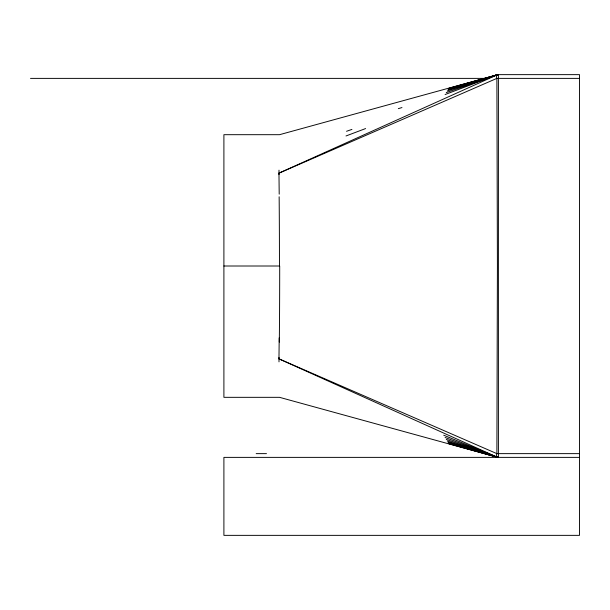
<?xml version="1.0" encoding="UTF-8"?>
<svg xmlns="http://www.w3.org/2000/svg" width="610" height="610" viewBox="0 0 610 610"><rect width="100%" height="100%" fill="white"/><g stroke="black" fill="none" stroke-linecap="round" stroke-linejoin="round"><path stroke-width="0.91" d="M279.205 337.856L278.961 358.855L497.31 457.218L447.252 441.038M278.961 173.133L497.31 74.801L447.252 90.974M445.079 94.535L497.074 74.877M346 135.969L365.603 128.557M446.261 92.59L497.165 74.847M346.541 131.287L351.932 129.411M448.03 89.716L497.363 74.786M398.322 108.656L401.959 107.558M448.586 88.801L497.394 74.778M448.929 88.259L497.409 74.771L279.54 134.688L223.9 134.688L223.9 397.331L279.54 397.331L497.409 457.248L448.586 443.211M498.4 74.649L498.4 457.37A3.744 3.744 0 0 1 496.875 457.05A3.744 1.411 -66 0 1 496.875 453.634L497.409 266.006L496.875 78.385A3.744 1.411 66 0 1 496.875 74.961A3.744 3.744 0 0 1 498.4 74.641L579.5 74.641L579.5 535.359L223.9 535.359L223.9 457.378L579.5 457.378M30.5 78.385L486.963 78.385M579.5 78.385L496.875 78.385L278.961 173.164L279.205 194.163M223.9 266.006L279.54 266.006M256.185 453.634L266.478 453.634M579.5 453.634L496.875 453.634L278.961 358.855M448.929 443.76L497.409 457.248M448.03 442.303L497.363 457.233M446.261 439.429L497.249 457.195M445.079 437.477L497.165 457.172M443.706 435.204L497.074 457.134M279.006 357.407A131.318 0.938 89.7 0 1 278.999 361.86M278.999 170.159A131.318 0.938 -89.7 0 1 279.006 174.612M279.144 196.778A131.31 1.883 90 0 1 279.456 266.006M279.693 266.006A131.31 2.12 90 0 1 279.304 342.08"/></g></svg>
